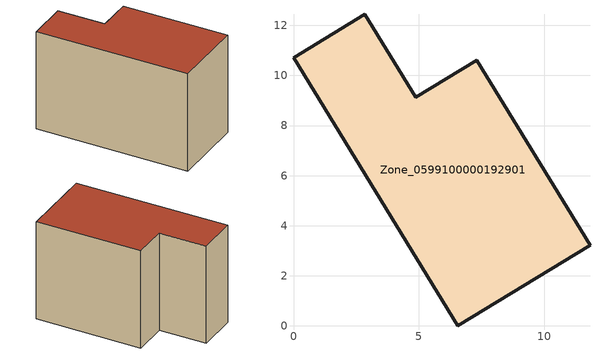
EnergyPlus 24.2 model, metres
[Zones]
Zone_0599100000192901
 floor ground (C_G): 6.55,0 0,10.71 2.85,12.45 4.88,9.13 7.31,10.61 11.83,3.22 z0
 wall outside (C_F): 6.55,0 11.83,3.22 7.31,10.61 4.88,9.13 2.85,12.45 0,10.71 6.55,0 z0:8.29
 roof outside (C_R): 0,10.71 6.55,0 11.83,3.22 7.31,10.61 4.88,9.13 2.85,12.45 z8.29
[BUILDING]
Pand.0599100000192901: North Axis=0; Terrain=City; Loads Convergence Tolerance Value=0.04; Temperature Convergence Tolerance Value=0.4; Solar Distribution=FullExterior; Maximum Number of Warmup Days=25; Minimum Number of Warmup Days=1
[Site:Location]
Rotterdam.The.Hague.AP_ZH_NLD Design_Conditions: Latitude=51.96; Longitude=4.45; Time Zone=1; Elevation=-4.5
[SITE:GROUNDTEMPERATURE:BUILDINGSURFACE]
18, 18, 18, 18, 18, 18, 18, 18, 18, 18, 18, 18
[MATERIAL] Thermal Absorptance=0.9; Solar Absorptance=0.7; Visible Absorptance=0.7
Name | Roughness | Thickness | Conductivity | Density | Specific Heat
G.TC.1975-1991 | MediumSmooth | 0.15 | 0.288461 | 540 | 1210
F.TC.1975-1991 | Rough | 0.3 | 0.230769 | 1920 | 840
R.TC.1975-1991 | MediumRough | 0.2 | 0.153846 | 1500 | 1000
[CONSTRUCTION]
C_G: G.TC.1975-1991
C_F: F.TC.1975-1991
C_R: R.TC.1975-1991
[ZONE]
Zone_0599100000192901: Type=1; Multiplier=1; Ceiling Height=Autocalculate; Volume=Autocalculate; Floor Area=autocalculate; Part of Total Floor Area=Yes
[ZONEINFILTRATION:DESIGNFLOWRATE]
Infil_Zone_0599100000192901: Zone or ZoneList or Space or SpaceList=Zone_0599100000192901; Schedule=AlwaysOn; Design Flow Rate Calculation Method=Flow/Area; Flow Rate per Floor Area=0.003; Constant Term Coefficient=1; Temperature Term Coefficient=0; Velocity Term Coefficient=0; Velocity Squared Term Coefficient=0
[HVACTEMPLATE:ZONE:IDEALLOADSAIRSYSTEM]
Zone_0599100000192901: Maximum Heating Supply Air Temperature=50; Minimum Cooling Supply Air Temperature=13; Maximum Heating Supply Air Humidity Ratio=0.0156; Minimum Cooling Supply Air Humidity Ratio=0.0077; Heating Limit=NoLimit; Cooling Limit=NoLimit; Dehumidification Control Type=ConstantSensibleHeatRatio; Cooling Sensible Heat Ratio=0.7; Dehumidification Setpoint=60; Humidification Control Type=None; Humidification Setpoint=30; Outdoor Air Method=None; Outdoor Air Flow Rate per Person=0.00944; Outdoor Air Flow Rate per Zone Floor Area=0; Outdoor Air Flow Rate per Zone=0; Demand Controlled Ventilation Type=None; Outdoor Air Economizer Type=NoEconomizer; Heat Recovery Type=None; Sensible Heat Recovery Effectiveness=0.7; Latent Heat Recovery Effectiveness=0.65
[ZONECONTROL:THERMOSTAT]
ThermostatControl_Zone_0599100000192901: Zone or ZoneList=Zone_0599100000192901; Control Type Schedule=DualSetpointControlType; Control 1=Thermostat_Zone_0599100000192901; Temperature Difference Between Cutout And Setpoint=0
[THERMOSTATSETPOINT:DUALSETPOINT]
Thermostat_Zone_0599100000192901: Heating Setpoint Temperature Schedule=HeatingSetpoint_Zone_0599100000192901; Cooling Setpoint Temperature Schedule=CoolingSetpoint_Zone_0599100000192901
[SCHEDULE:COMPACT]
HeatingSetpoint_Zone_0599100000192901: Through: 12/31, For: AllDays, Until: 24:00, 21
CoolingSetpoint_Zone_0599100000192901: Through: 12/31, For: AllDays, Until: 24:00, 24
DualSetpointControlType: Through: 12/31, For: AllDays, Until: 24:00, 4
AlwaysOn: Through: 12/31, For: AllDays, Until: 24:00, 1
